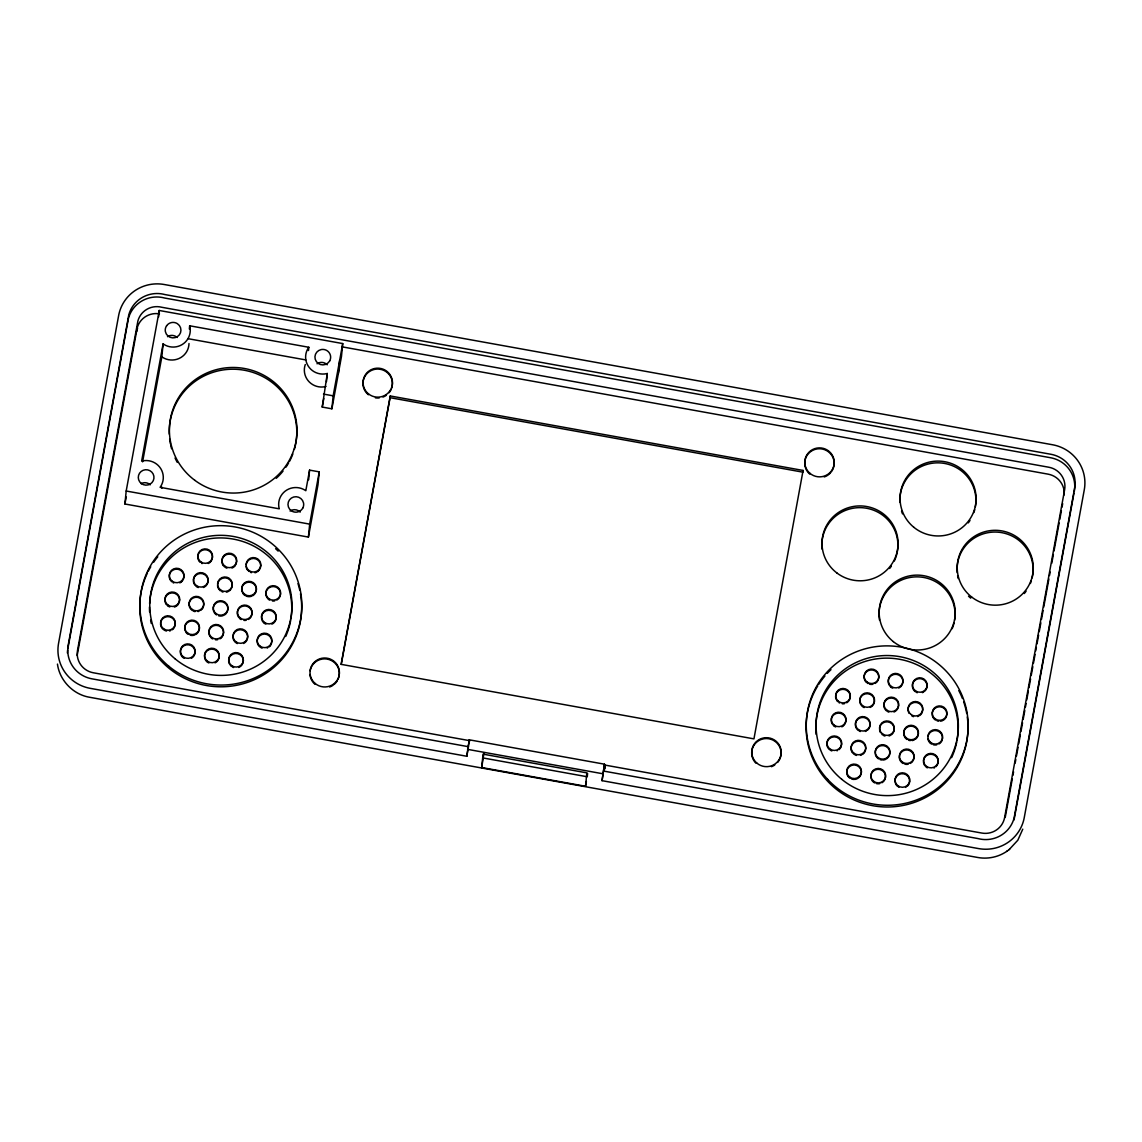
<?xml version="1.0" encoding="UTF-8"?>
<svg xmlns="http://www.w3.org/2000/svg" width="1142" height="1142" viewBox="0 0 1142 1142"><rect width="100%" height="100%" fill="white"/><g stroke="black" fill="none" stroke-linecap="round" stroke-linejoin="round"><path stroke-width="1.5" d="M189.658 325.784L189.886 326.612A17.173 16.902 5.6 0 1 163.82 344.356L163.106 343.856L141.637 461.111L142.479 460.911A17.173 16.902 5.6 0 1 160.579 486.62L160.094 487.32L279.262 508.818L279.048 507.99A17.173 16.902 5.6 0 1 305.1 490.246L305.813 490.732L309.582 470.119L319.246 471.86L317.976 484.822L308.411 537.083L124.921 503.993L126.191 491.017L159.252 310.481L342.728 343.571L341.458 356.547L331.894 408.807L322.23 407.066L327.283 373.491L326.441 373.691A17.187 16.916 5.6 0 1 308.326 347.967L308.825 347.268L189.658 325.784L189.344 329.024M158.61 316.962L159.252 310.481M142.607 461.839L161.836 356.832L163.106 343.856M308.511 350.523L308.825 347.268M308.64 479.84L309.582 470.119M308.411 537.083L309.682 524.121L319.246 471.86M326.484 381.599L327.283 373.491M331.894 408.807L333.164 395.831L342.728 343.571M338.36 373.448L339.731 359.93M390.079 397.687L390.25 395.96L803.083 470.447L802.926 472.174L390.079 397.687L341.258 664.373L753.948 738.874L803.083 470.447M466.85 756.275L469.276 739.816L604.475 764.184L602.048 780.671L978.68 848.606A39.256 38.628 5.6 0 0 1024.26 817.586L1084.286 489.747A39.256 38.642 5.6 0 0 1052.624 444.766L164.22 284.501A39.256 38.642 5.6 0 0 118.64 315.549L58.556 643.36A39.256 38.642 5.6 0 0 90.232 688.341L466.85 756.275L469.276 739.816M481.724 767.538L483.037 754.134L586.845 772.863L585.532 786.267L481.724 767.538L483.951 753.006M587.602 773.419L587.274 776.76L483.451 758.031M602.048 780.671L604.475 764.184M604.86 768.58L605.189 765.126L981.82 833.06A19.628 19.314 5.6 0 0 1004.617 817.544L1064.63 489.718A19.628 19.314 5.6 0 0 1048.799 467.235L161.836 307.284A19.628 19.314 5.6 0 0 137.882 321.016L77.528 650.298A19.628 19.314 5.6 0 0 93.359 672.781L469.99 740.73M77.171 655.465L137.197 327.925A19.628 19.314 5.6 0 1 159.48 313.85M124.921 503.993L126.205 496.97M322.23 407.066L323.8 398.487M341.101 664.401L390.25 395.96M585.532 786.267L586.403 781.513M604.047 771.421L605.189 765.126M1005.217 817.444L1012.283 778.887M1012.925 775.375L1013.568 771.864M1015.167 763.099L1015.809 759.601M1016.451 756.09L1018.064 747.325M1018.707 743.827L1020.306 735.063M1020.948 731.551L1022.547 722.786M1023.189 719.274L1024.802 710.51M1025.445 707.012L1026.087 703.501M1026.729 699.989L1028.328 691.224M1028.971 687.727L1030.569 678.962M1031.212 675.45L1032.825 666.685M1033.467 663.188L1035.066 654.409M1035.708 650.911L1036.351 647.4M1036.993 643.902L1038.606 635.138M1039.234 631.626L1040.847 622.861M1041.49 619.349L1043.089 610.585M1043.731 607.087L1048.87 579.037M1049.512 575.525L1050.155 572.028M1051.753 563.263L1053.367 554.498M1054.009 550.986L1059.148 522.936M1059.776 519.424L1061.389 510.66M1062.031 507.162L1062.674 503.651M1014.053 819.899L1073.965 493.216M67.878 648.556L128.461 318.275A29.435 28.978 5.6 0 1 164.591 298.019L1050.54 457.728A29.435 28.978 5.6 0 1 1074.294 491.46M136.697 331.508L137.111 329.667A19.614 19.3 5.6 0 1 137.568 328.211M1022.761 829.178L1017.822 840.226L1009.128 849.619M57.457 664.087C59.612 680.461 73.159 694.479 89.433 697.234L977.852 857.499C987.973 859.326 998.793 857.028 1007.187 851.047M1006.716 851.404L1009.642 849.234M326.012 386.453L325.17 386.667A17.187 16.916 5.6 0 1 305.285 364.512M341.701 346.768L1048.113 474.158A19.628 19.314 5.6 0 1 1064.187 494.971M188.387 338.746L305.799 359.93M323.5 394.09L333.164 395.831M126.191 491.017L309.682 524.121M468.605 746.725L91.96 678.833A29.435 28.978 5.6 0 1 68.206 645.102L128.789 314.821A29.435 28.978 5.6 0 1 164.919 294.565L1050.883 454.273A29.435 28.978 5.6 0 1 1074.636 488.005L1014.067 818.186A29.435 28.978 5.6 0 1 978.023 838.571L603.804 771.107M467.535 749.352L602.733 773.748M161.836 356.832L162.549 357.318A17.173 16.902 5.6 0 0 189.001 343.528M967.288 716.99A80.968 79.683 5.6 0 1 870.532 805.267A80.968 79.683 5.6 0 1 817.772 685.857M818.7 684.386A80.968 79.683 5.6 0 1 824.938 675.993M827.279 673.366A80.968 79.683 5.6 0 1 830.976 669.655M958.795 690.596A80.968 79.683 5.6 0 1 962.435 698.504M963.662 701.788A80.968 79.683 5.6 0 1 966.746 713.55M956.768 741.857A71.147 70.033 5.6 0 1 951.572 757.674M816.116 734.363A71.147 70.033 5.6 0 1 889.746 658.192A71.147 70.033 5.6 0 1 957.082 740.23M809.764 474.116A14.718 14.489 5.6 0 1 808.079 453.988A14.718 14.489 5.6 0 1 828.464 451.804A14.718 14.489 5.6 0 1 831.333 471.803M830.534 472.788A14.718 14.489 5.6 0 1 824.21 476.956M368.423 394.775A14.718 14.489 5.6 0 1 365.24 375.761A14.718 14.489 5.6 0 1 384.055 370.493A14.718 14.489 5.6 0 1 391.606 388.294M391.135 389.465A14.718 14.489 5.6 0 1 389.122 392.677M386.339 395.275A14.718 14.489 5.6 0 1 382.97 397.073M379.23 397.944A14.718 14.489 5.6 0 1 375.39 397.844M290.639 620.591A71.147 70.033 5.6 0 1 285.686 636.494M151.301 623.475A71.147 70.033 5.6 0 1 150.616 620.192M149.602 611.941A71.147 70.033 5.6 0 1 149.488 606.944M149.602 603.59A71.147 70.033 5.6 0 1 228.214 538.353A71.147 70.033 5.6 0 1 290.91 618.964M300.489 593.811A80.968 79.683 5.6 0 1 209.828 686.042A80.968 79.683 5.6 0 1 147.461 572.927M148.232 571.371A80.968 79.683 5.6 0 1 150.744 566.789M153.57 562.364A80.968 79.683 5.6 0 1 157.767 556.782M275.607 548.688A80.968 79.683 5.6 0 1 278.148 551.115M297.991 583.619A80.968 79.683 5.6 0 1 299.804 590.371M751.721 754.205A14.718 14.489 5.6 0 1 770.864 739.245A14.718 14.489 5.6 0 1 777.631 762.428M774.79 764.969A14.718 14.489 5.6 0 1 771.364 766.696M755.947 763.213A14.718 14.489 5.6 0 1 751.879 755.462M67.407 653.081A29.435 28.978 5.6 0 1 67.635 650.055M310.139 670.739A14.718 14.489 5.6 0 1 329.096 659.562A14.718 14.489 5.6 0 1 337.932 679.561M337.347 680.675A14.718 14.489 5.6 0 1 334.035 684.515M333.021 685.271A14.718 14.489 5.6 0 1 329.61 686.999M315.121 684.386A14.718 14.489 5.6 0 1 309.953 674.508M836.101 699.232A7.366 7.237 5.6 0 1 839.855 689.982A7.366 7.237 5.6 0 1 849.448 693.208A7.366 7.237 5.6 0 1 846.707 702.801M844.566 703.643A7.366 7.237 5.6 0 1 842.268 703.786M839.513 702.972A7.366 7.237 5.6 0 1 839.013 702.687M837.671 701.602A7.366 7.237 5.6 0 1 836.615 700.246M832.547 724.442A7.366 7.237 5.6 0 1 834.088 714.578A7.366 7.237 5.6 0 1 844.166 715.606A7.366 7.237 5.6 0 1 843.681 725.57M843.253 725.941A7.366 7.237 5.6 0 1 841.797 726.854M835.63 726.94A7.366 7.237 5.6 0 1 834.145 726.084M833.689 725.712A7.366 7.237 5.6 0 1 833.275 725.313M827.208 746.197A7.366 7.237 5.6 0 1 834.345 736.833A7.366 7.237 5.6 0 1 841.211 746.425M841.012 746.954A7.366 7.237 5.6 0 1 840.141 748.424M839.77 748.866A7.366 7.237 5.6 0 1 838.956 749.666M837.5 750.579A7.366 7.237 5.6 0 1 836.972 750.808M831.876 750.936A7.366 7.237 5.6 0 1 830.819 750.48M829.834 749.866A7.366 7.237 5.6 0 1 827.408 746.74M846.693 772.577A7.366 7.237 5.6 0 1 857.257 765.682A7.366 7.237 5.6 0 1 858.242 778.145M857.242 778.716A7.366 7.237 5.6 0 1 854.459 779.415M853.888 779.429A7.366 7.237 5.6 0 1 851.618 779.015M850.062 778.273A7.366 7.237 5.6 0 1 849.134 777.574M848.72 777.188A7.366 7.237 5.6 0 1 847.992 776.303M847.678 775.818A7.366 7.237 5.6 0 1 846.75 773.148M851.19 749.951A7.366 7.237 5.6 0 1 858.827 741.201A7.366 7.237 5.6 0 1 865.336 750.836M865.122 751.365A7.366 7.237 5.6 0 1 862.581 754.391M861.582 754.962A7.366 7.237 5.6 0 1 860.511 755.376M856.514 755.433A7.366 7.237 5.6 0 1 854.901 754.805M853.931 754.191A7.366 7.237 5.6 0 1 853.488 753.82M852.689 753.006A7.366 7.237 5.6 0 1 852.346 752.549M852.032 752.064A7.366 7.237 5.6 0 1 851.347 750.508M855.686 726.755A7.366 7.237 5.6 0 1 859.712 718.061A7.366 7.237 5.6 0 1 868.991 720.873A7.366 7.237 5.6 0 1 867.392 730.295M866.45 730.937A7.366 7.237 5.6 0 1 865.408 731.437M860.311 731.508A7.366 7.237 5.6 0 1 859.255 731.051M858.284 730.437A7.366 7.237 5.6 0 1 855.872 727.283M861.068 705.085A7.366 7.237 5.6 0 1 863.152 694.779A7.366 7.237 5.6 0 1 873.502 697.405A7.366 7.237 5.6 0 1 870.332 707.426M864.18 707.569A7.366 7.237 5.6 0 1 862.681 706.712M862.239 706.356A7.366 7.237 5.6 0 1 861.81 705.956M864.779 680.247A7.366 7.237 5.6 0 1 868.106 670.697A7.366 7.237 5.6 0 1 877.913 673.751A7.366 7.237 5.6 0 1 875.1 683.458M872.945 684.258A7.366 7.237 5.6 0 1 869.505 684.158M867.906 683.516A7.366 7.237 5.6 0 1 867.406 683.216M866.492 682.516A7.366 7.237 5.6 0 1 865.051 680.746M871.346 779.201A7.366 7.237 5.6 0 1 875.1 769.951A7.366 7.237 5.6 0 1 884.693 773.191A7.366 7.237 5.6 0 1 881.938 782.784M879.797 783.612A7.366 7.237 5.6 0 1 876.371 783.555M874.758 782.941A7.366 7.237 5.6 0 1 871.86 780.229M875.186 753.178A7.366 7.237 5.6 0 1 885.749 746.283A7.366 7.237 5.6 0 1 886.72 758.745M885.735 759.316A7.366 7.237 5.6 0 1 882.952 760.015M881.795 760.001A7.366 7.237 5.6 0 1 880.111 759.616M878.555 758.873A7.366 7.237 5.6 0 1 877.627 758.174M877.213 757.788A7.366 7.237 5.6 0 1 876.485 756.903M876.171 756.418A7.366 7.237 5.6 0 1 875.343 754.305M879.683 730.552A7.366 7.237 5.6 0 1 887.32 721.801A7.366 7.237 5.6 0 1 893.829 731.437M893.615 731.965A7.366 7.237 5.6 0 1 891.074 734.991M890.075 735.562A7.366 7.237 5.6 0 1 889.004 735.976M885.007 736.033A7.366 7.237 5.6 0 1 883.394 735.405M882.423 734.791A7.366 7.237 5.6 0 1 881.981 734.42M880.525 732.664A7.366 7.237 5.6 0 1 879.825 731.108M884.193 707.398A7.366 7.237 5.6 0 1 888.148 698.69A7.366 7.237 5.6 0 1 897.455 701.431A7.366 7.237 5.6 0 1 895.928 710.866M894.985 711.509A7.366 7.237 5.6 0 1 893.958 712.008M888.861 712.137A7.366 7.237 5.6 0 1 887.805 711.68M886.82 711.066A7.366 7.237 5.6 0 1 884.393 707.94M889.532 685.643A7.366 7.237 5.6 0 1 891.702 675.35A7.366 7.237 5.6 0 1 902.023 678.048A7.366 7.237 5.6 0 1 898.783 688.055M892.616 688.141A7.366 7.237 5.6 0 1 891.131 687.284M890.674 686.913A7.366 7.237 5.6 0 1 890.26 686.513M909.574 782.142A7.366 7.237 5.6 0 1 907.462 786.096M906.091 787.138A7.366 7.237 5.6 0 1 905.577 787.409M898.897 787.295A7.366 7.237 5.6 0 1 898.397 787.009M897.469 786.324A7.366 7.237 5.6 0 1 897.055 785.939M896.313 785.068A7.366 7.237 5.6 0 1 895.999 784.583M895.728 784.083A7.366 7.237 5.6 0 1 900.981 773.776A7.366 7.237 5.6 0 1 909.646 781.585M899.311 756.96A7.366 7.237 5.6 0 1 910.402 750.908A7.366 7.237 5.6 0 1 910.388 763.413M908.233 764.226A7.366 7.237 5.6 0 1 904.807 764.141M903.194 763.513A7.366 7.237 5.6 0 1 901.78 762.542M901.352 762.142A7.366 7.237 5.6 0 1 899.325 757.531M904.692 737.075A7.366 7.237 5.6 0 1 910.545 726.155A7.366 7.237 5.6 0 1 917.783 736.262M917.54 736.776A7.366 7.237 5.6 0 1 915.27 739.317M914.271 739.902A7.366 7.237 5.6 0 1 912.073 740.558M910.345 740.601A7.366 7.237 5.6 0 1 908.661 740.244M907.091 739.502A7.366 7.237 5.6 0 1 906.163 738.817M905.749 738.431A7.366 7.237 5.6 0 1 905.006 737.546M909.046 713.322A7.366 7.237 5.6 0 1 914.599 702.43A7.366 7.237 5.6 0 1 922.336 711.98M922.136 712.508A7.366 7.237 5.6 0 1 919.624 715.563M918.625 716.134A7.366 7.237 5.6 0 1 917.554 716.562M913.557 716.648A7.366 7.237 5.6 0 1 911.944 716.034M912.672 687.955A7.366 7.237 5.6 0 1 916.698 679.262A7.366 7.237 5.6 0 1 925.976 682.074A7.366 7.237 5.6 0 1 924.378 691.495M923.435 692.138A7.366 7.237 5.6 0 1 922.393 692.637M917.297 692.709A7.366 7.237 5.6 0 1 916.241 692.252M915.27 691.638A7.366 7.237 5.6 0 1 913.086 689.011M924.192 764.626A7.366 7.237 5.6 0 1 926.933 755.333A7.366 7.237 5.6 0 1 936.626 757.075A7.366 7.237 5.6 0 1 935.912 766.739M934.527 767.767A7.366 7.237 5.6 0 1 934.013 768.038M927.333 767.867A7.366 7.237 5.6 0 1 926.833 767.581M925.919 766.896A7.366 7.237 5.6 0 1 925.505 766.496M924.763 765.611A7.366 7.237 5.6 0 1 924.463 765.126M927.904 736.49A7.366 7.237 5.6 0 1 937.254 730.809A7.366 7.237 5.6 0 1 941.922 740.616M941.679 741.129A7.366 7.237 5.6 0 1 938.924 743.984M936.783 744.812A7.366 7.237 5.6 0 1 933.357 744.755M931.744 744.141A7.366 7.237 5.6 0 1 930.316 743.171M929.888 742.785A7.366 7.237 5.6 0 1 927.875 738.76M932.329 715.506A7.366 7.237 5.6 0 1 939.952 706.755A7.366 7.237 5.6 0 1 946.461 716.391M946.247 716.919A7.366 7.237 5.6 0 1 943.706 719.945M942.721 720.516A7.366 7.237 5.6 0 1 940.508 721.173M938.781 721.187A7.366 7.237 5.6 0 1 937.097 720.816M935.541 720.074A7.366 7.237 5.6 0 1 934.613 719.374M934.199 718.989A7.366 7.237 5.6 0 1 933.471 718.104M933.157 717.619A7.366 7.237 5.6 0 1 932.472 716.063M228.685 661.646A7.366 7.237 5.6 0 1 237.836 653.695A7.366 7.237 5.6 0 1 241.833 665.087M241.462 665.529A7.366 7.237 5.6 0 1 240.634 666.314M240.177 666.657A7.366 7.237 5.6 0 1 238.649 667.456M233.553 667.528A7.366 7.237 5.6 0 1 232.497 667.071M231.526 666.443A7.366 7.237 5.6 0 1 230.27 665.258M229.342 663.816A7.366 7.237 5.6 0 1 228.928 662.76M204.789 658.406A7.366 7.237 5.6 0 1 211.698 649.084A7.366 7.237 5.6 0 1 218.95 658.192M218.779 658.734A7.366 7.237 5.6 0 1 215.024 662.874M208.872 662.96A7.366 7.237 5.6 0 1 207.373 662.089M206.93 661.732A7.366 7.237 5.6 0 1 206.131 660.904M205.788 660.447A7.366 7.237 5.6 0 1 204.975 658.948M181.635 656.093A7.366 7.237 5.6 0 1 186.403 644.845A7.366 7.237 5.6 0 1 194.797 653.838M194.64 654.38A7.366 7.237 5.6 0 1 193.883 655.908M193.54 656.379A7.366 7.237 5.6 0 1 192.784 657.221M192.341 657.606A7.366 7.237 5.6 0 1 191.399 658.249M184.205 658.349A7.366 7.237 5.6 0 1 183.234 657.735M182.791 657.378A7.366 7.237 5.6 0 1 181.992 656.55M257.421 643.36A7.366 7.237 5.6 0 1 264.63 634.053A7.366 7.237 5.6 0 1 271.411 643.703M271.211 644.231A7.366 7.237 5.6 0 1 270.326 645.687M269.955 646.129A7.366 7.237 5.6 0 1 269.127 646.914M267.671 647.828A7.366 7.237 5.6 0 1 267.142 648.056M262.046 648.128A7.366 7.237 5.6 0 1 260.99 647.671M260.019 647.043A7.366 7.237 5.6 0 1 257.607 643.902M233.282 639.006A7.366 7.237 5.6 0 1 240.191 629.685A7.366 7.237 5.6 0 1 247.443 638.792M247.272 639.334A7.366 7.237 5.6 0 1 243.531 643.474M237.365 643.56A7.366 7.237 5.6 0 1 235.88 642.689M235.423 642.332A7.366 7.237 5.6 0 1 234.624 641.504M234.281 641.047A7.366 7.237 5.6 0 1 233.468 639.549M210.142 636.694A7.366 7.237 5.6 0 1 211.227 627.201A7.366 7.237 5.6 0 1 220.934 627.058A7.366 7.237 5.6 0 1 222.376 636.522M222.048 636.979A7.366 7.237 5.6 0 1 221.277 637.821M220.834 638.207A7.366 7.237 5.6 0 1 219.892 638.849M217.751 639.663A7.366 7.237 5.6 0 1 215.453 639.791M212.697 638.949A7.366 7.237 5.6 0 1 211.727 638.335M211.284 637.978A7.366 7.237 5.6 0 1 210.87 637.579M185.175 630.841A7.366 7.237 5.6 0 1 188.33 621.962A7.366 7.237 5.6 0 1 197.737 623.66A7.366 7.237 5.6 0 1 197.537 633.068M197.138 633.467A7.366 7.237 5.6 0 1 195.753 634.495M194.711 634.981A7.366 7.237 5.6 0 1 190.172 635.223M188.059 634.31A7.366 7.237 5.6 0 1 185.689 631.854M163.92 629.956A7.366 7.237 5.6 0 1 161.607 620.092A7.366 7.237 5.6 0 1 171.543 617.594A7.366 7.237 5.6 0 1 174.383 627.315M174.084 627.8A7.366 7.237 5.6 0 1 173.384 628.714M172.984 629.114A7.366 7.237 5.6 0 1 172.099 629.827M170.572 630.627A7.366 7.237 5.6 0 1 169.459 630.955M166.589 630.998A7.366 7.237 5.6 0 1 164.933 630.498M261.746 619.521A7.366 7.237 5.6 0 1 268.784 610.285A7.366 7.237 5.6 0 1 275.921 619.478M275.736 620.02A7.366 7.237 5.6 0 1 273.852 622.847M273.409 623.218A7.366 7.237 5.6 0 1 271.939 624.103M265.786 624.132A7.366 7.237 5.6 0 1 264.302 623.232M263.859 622.875A7.366 7.237 5.6 0 1 262.16 620.591M238.635 617.294A7.366 7.237 5.6 0 1 239.72 607.801A7.366 7.237 5.6 0 1 249.427 607.658A7.366 7.237 5.6 0 1 250.869 617.123M250.541 617.579A7.366 7.237 5.6 0 1 249.77 618.422M249.341 618.807A7.366 7.237 5.6 0 1 248.385 619.449M246.244 620.263A7.366 7.237 5.6 0 1 243.945 620.392M241.205 619.549A7.366 7.237 5.6 0 1 240.22 618.935M239.777 618.579A7.366 7.237 5.6 0 1 239.363 618.179M213.682 611.441A7.366 7.237 5.6 0 1 216.823 602.562A7.366 7.237 5.6 0 1 226.23 604.261A7.366 7.237 5.6 0 1 226.03 613.668M225.631 614.068A7.366 7.237 5.6 0 1 224.246 615.095M223.204 615.581A7.366 7.237 5.6 0 1 218.664 615.823M216.552 614.91A7.366 7.237 5.6 0 1 214.182 612.455M192.413 610.556A7.366 7.237 5.6 0 1 190.1 600.692A7.366 7.237 5.6 0 1 200.036 598.194A7.366 7.237 5.6 0 1 202.876 607.915M202.591 608.4A7.366 7.237 5.6 0 1 201.891 609.314M201.477 609.714A7.366 7.237 5.6 0 1 200.592 610.428M199.065 611.227A7.366 7.237 5.6 0 1 197.951 611.555M195.082 611.598A7.366 7.237 5.6 0 1 193.426 611.098M164.891 599.935A7.366 7.237 5.6 0 1 174.669 593.283A7.366 7.237 5.6 0 1 178.109 604.518M177.738 604.96A7.366 7.237 5.6 0 1 176.91 605.731M176.453 606.074A7.366 7.237 5.6 0 1 174.369 607.059M169.83 606.944A7.366 7.237 5.6 0 1 168.274 606.202M167.803 605.874A7.366 7.237 5.6 0 1 167.346 605.503M166.546 604.689A7.366 7.237 5.6 0 1 166.204 604.232M165.89 603.747A7.366 7.237 5.6 0 1 165.062 601.634M267.128 597.894A7.366 7.237 5.6 0 1 269.141 587.716A7.366 7.237 5.6 0 1 279.433 589.986A7.366 7.237 5.6 0 1 276.892 600.05M274.737 600.863A7.366 7.237 5.6 0 1 272.438 600.992M269.698 600.15A7.366 7.237 5.6 0 1 268.727 599.536M268.284 599.179A7.366 7.237 5.6 0 1 267.856 598.779M242.175 592.041A7.366 7.237 5.6 0 1 245.316 583.162A7.366 7.237 5.6 0 1 254.723 584.861A7.366 7.237 5.6 0 1 254.523 594.268M254.124 594.668A7.366 7.237 5.6 0 1 252.739 595.696M251.697 596.181A7.366 7.237 5.6 0 1 246.072 596.053M245.059 595.51A7.366 7.237 5.6 0 1 242.675 593.055M217.565 584.333A7.366 7.237 5.6 0 1 227.843 578.452A7.366 7.237 5.6 0 1 230.384 589.914M229.985 590.314A7.366 7.237 5.6 0 1 229.085 591.042M228.086 591.599A7.366 7.237 5.6 0 1 226.459 592.156M223.018 592.07A7.366 7.237 5.6 0 1 221.933 591.699M220.435 590.828A7.366 7.237 5.6 0 1 219.992 590.471M219.193 589.643A7.366 7.237 5.6 0 1 218.85 589.186M218.536 588.701A7.366 7.237 5.6 0 1 217.537 585.461M193.455 581.678A7.366 7.237 5.6 0 1 202.619 573.712A7.366 7.237 5.6 0 1 206.602 585.118M206.245 585.56A7.366 7.237 5.6 0 1 205.403 586.346M204.946 586.674A7.366 7.237 5.6 0 1 203.419 587.473M198.323 587.545A7.366 7.237 5.6 0 1 196.767 586.802M196.296 586.474A7.366 7.237 5.6 0 1 195.853 586.103M195.054 585.289A7.366 7.237 5.6 0 1 194.697 584.832M194.397 584.347A7.366 7.237 5.6 0 1 193.555 582.234M171.7 581.749A7.366 7.237 5.6 0 1 170.986 571.671A7.366 7.237 5.6 0 1 181.207 570.729A7.366 7.237 5.6 0 1 182.463 580.764M182.092 581.207A7.366 7.237 5.6 0 1 181.264 581.977M180.807 582.32A7.366 7.237 5.6 0 1 179.808 582.891M173.641 582.991A7.366 7.237 5.6 0 1 173.127 582.734M246.058 564.933A7.366 7.237 5.6 0 1 256.35 559.052A7.366 7.237 5.6 0 1 258.877 570.515M258.477 570.914A7.366 7.237 5.6 0 1 257.578 571.642M256.593 572.199A7.366 7.237 5.6 0 1 254.951 572.756M251.511 572.67A7.366 7.237 5.6 0 1 250.426 572.299M248.927 571.428A7.366 7.237 5.6 0 1 248.485 571.071M247.686 570.243A7.366 7.237 5.6 0 1 247.343 569.787M247.029 569.301A7.366 7.237 5.6 0 1 246.087 566.632M221.948 562.278A7.366 7.237 5.6 0 1 231.112 554.313A7.366 7.237 5.6 0 1 235.109 565.718M234.738 566.161A7.366 7.237 5.6 0 1 233.896 566.946M233.439 567.274A7.366 7.237 5.6 0 1 231.912 568.074M226.815 568.145A7.366 7.237 5.6 0 1 225.759 567.688M224.788 567.074A7.366 7.237 5.6 0 1 224.346 566.703M223.546 565.89A7.366 7.237 5.6 0 1 223.204 565.433M222.89 564.947A7.366 7.237 5.6 0 1 222.048 562.835M199.051 561.079A7.366 7.237 5.6 0 1 200.293 551.458A7.366 7.237 5.6 0 1 210.142 551.7A7.366 7.237 5.6 0 1 210.956 561.364M210.599 561.793A7.366 7.237 5.6 0 1 208.301 563.491M202.134 563.591A7.366 7.237 5.6 0 1 201.62 563.334M200.207 562.349A7.366 7.237 5.6 0 1 199.407 561.536M161.636 486.863A17.173 16.902 5.6 0 1 161.879 488.162M169.287 434.16A63.795 62.781 5.6 0 1 240.619 369.68A63.795 62.781 5.6 0 1 294.379 449.334M292.823 454.016A63.795 62.781 5.6 0 1 289.411 461.496M288.612 462.938A63.795 62.781 5.6 0 1 285.985 467.135M283.045 471.104A63.795 62.781 5.6 0 1 276.236 478.312M177.31 462.41A63.795 62.781 5.6 0 1 175.054 458.013M171.6 448.749A63.795 62.781 5.6 0 1 170.786 445.566M170.444 443.952A63.795 62.781 5.6 0 1 169.673 439.07M954.013 623.104A38.029 37.429 5.6 0 1 952.185 628.685M879.483 620.063A38.029 37.429 5.6 0 1 916.997 576.853A38.029 37.429 5.6 0 1 954.598 620.22M957.21 572.742A38.029 37.429 5.6 0 1 997.594 532.129A38.029 37.429 5.6 0 1 1032.154 577.881M1031.369 580.721A38.029 37.429 5.6 0 1 1030.37 583.491M1026.101 591.199A38.029 37.429 5.6 0 1 1024.274 593.526M970.729 598.151A38.029 37.429 5.6 0 1 968.516 596.181M958.209 578.537A38.029 37.429 5.6 0 1 957.596 575.654M822.097 549.188A38.029 37.429 5.6 0 1 865.993 508.147A38.029 37.429 5.6 0 1 894.329 561.022M891.388 566.118A38.029 37.429 5.6 0 1 889.618 568.488M974.726 509.732A38.029 37.429 5.6 0 1 973.869 512.544M969.986 520.466A38.029 37.429 5.6 0 1 968.288 522.879M902.537 513.886A38.029 37.429 5.6 0 1 901.552 511.116M899.953 502.451A38.029 37.429 5.6 0 1 940.052 462.895A38.029 37.429 5.6 0 1 975.354 506.862M290.068 511.045A7.851 7.723 5.6 0 1 300.218 512.073M141.108 483.608A7.851 7.723 5.6 0 1 150.259 484.808M317.033 363.77A7.851 7.723 5.6 0 1 319.846 362.571L320.445 362.471A7.851 7.723 5.6 0 1 325.227 363.327L325.755 363.641A7.851 7.723 5.6 0 1 327.183 364.798M167.489 336.676A7.851 7.723 5.6 0 1 170.315 335.534L170.929 335.448A7.851 7.723 5.6 0 1 175.682 336.405L176.211 336.733A7.851 7.723 5.6 0 1 177.181 337.49M329.71 360.829L329.396 361.357A7.851 7.723 5.6 0 1 316.334 361.543A7.851 7.723 5.6 0 1 321.116 349.595L321.73 349.495A7.851 7.723 5.6 0 1 326.498 350.351L327.026 350.665A7.851 7.723 5.6 0 1 330.452 355.533L330.566 356.133A7.851 7.723 5.6 0 1 329.71 360.829M302.744 508.119L302.43 508.633A7.851 7.723 5.6 0 1 297.491 511.987L296.891 512.101A7.851 7.723 5.6 0 1 292.109 511.231L291.581 510.931A7.851 7.723 5.6 0 1 291.338 498.083A7.851 7.723 5.6 0 1 303.486 502.823L303.601 503.408A7.851 7.723 5.6 0 1 302.744 508.119M166.589 325.813L166.261 326.341A7.851 7.723 5.6 0 0 165.304 331.009L165.39 331.608A7.851 7.723 5.6 0 0 177.438 336.605A7.851 7.723 5.6 0 0 177.481 323.757L176.953 323.429A7.851 7.723 5.6 0 0 172.199 322.472L171.6 322.558A7.851 7.723 5.6 0 0 166.589 325.813M827.622 779.344A80.968 79.683 5.6 0 0 964.462 749.637A80.968 79.683 5.6 0 0 869.562 647.742A80.968 79.683 5.6 0 0 827.622 779.344M841.725 779.287A71.147 70.033 5.6 0 0 957.324 737.646A71.147 70.033 5.6 0 0 862.595 659.79A71.147 70.033 5.6 0 0 841.725 779.287M809.849 473.259A14.718 14.489 5.6 0 0 833.974 465.194A14.718 14.489 5.6 0 0 814.76 448.635A14.718 14.489 5.6 0 0 809.849 473.259M368.509 393.904A14.718 14.489 5.6 0 0 392.306 384.968A14.718 14.489 5.6 0 0 372.478 369.123A14.718 14.489 5.6 0 0 368.509 393.904M231.755 665.7A7.366 7.237 5.6 0 0 243.374 660.576A7.366 7.237 5.6 0 0 233.025 653.21A7.366 7.237 5.6 0 0 231.755 665.7M207.616 661.346A7.366 7.237 5.6 0 0 219.235 656.207A7.366 7.237 5.6 0 0 208.886 648.856A7.366 7.237 5.6 0 0 207.616 661.346M183.477 656.978A7.366 7.237 5.6 0 0 195.096 651.854A7.366 7.237 5.6 0 0 184.747 644.502A7.366 7.237 5.6 0 0 183.477 656.978M260.262 646.301A7.366 7.237 5.6 0 0 271.882 641.176A7.366 7.237 5.6 0 0 261.518 633.81A7.366 7.237 5.6 0 0 260.262 646.301M236.109 641.947A7.366 7.237 5.6 0 0 247.728 636.808A7.366 7.237 5.6 0 0 237.379 629.456A7.366 7.237 5.6 0 0 236.109 641.947M211.969 637.579A7.366 7.237 5.6 0 0 223.589 632.454A7.366 7.237 5.6 0 0 213.24 625.102A7.366 7.237 5.6 0 0 211.969 637.579M187.83 633.225A7.366 7.237 5.6 0 0 199.45 628.1A7.366 7.237 5.6 0 0 189.101 620.748A7.366 7.237 5.6 0 0 187.83 633.225M163.691 628.871A7.366 7.237 5.6 0 0 175.297 623.746A7.366 7.237 5.6 0 0 164.948 616.394A7.366 7.237 5.6 0 0 163.691 628.871M264.53 622.49A7.366 7.237 5.6 0 0 276.221 617.508A7.366 7.237 5.6 0 0 265.958 610.028A7.366 7.237 5.6 0 0 264.53 622.49M240.462 618.179A7.366 7.237 5.6 0 0 252.082 613.054A7.366 7.237 5.6 0 0 241.733 605.703A7.366 7.237 5.6 0 0 240.462 618.179M216.323 613.825A7.366 7.237 5.6 0 0 227.943 608.7A7.366 7.237 5.6 0 0 217.594 601.349A7.366 7.237 5.6 0 0 216.323 613.825M192.184 609.471A7.366 7.237 5.6 0 0 203.804 604.346A7.366 7.237 5.6 0 0 193.455 596.995A7.366 7.237 5.6 0 0 192.184 609.471M168.045 605.117A7.366 7.237 5.6 0 0 179.651 599.993A7.366 7.237 5.6 0 0 169.302 592.641A7.366 7.237 5.6 0 0 168.045 605.117M268.97 598.793A7.366 7.237 5.6 0 0 280.575 593.654A7.366 7.237 5.6 0 0 270.226 586.303A7.366 7.237 5.6 0 0 268.97 598.793M244.816 594.425A7.366 7.237 5.6 0 0 256.436 589.301A7.366 7.237 5.6 0 0 246.087 581.949A7.366 7.237 5.6 0 0 244.816 594.425M220.677 590.071A7.366 7.237 5.6 0 0 232.297 584.947A7.366 7.237 5.6 0 0 221.948 577.595A7.366 7.237 5.6 0 0 220.677 590.071M196.538 585.718A7.366 7.237 5.6 0 0 208.158 580.593A7.366 7.237 5.6 0 0 197.809 573.241A7.366 7.237 5.6 0 0 196.538 585.718M172.385 581.364A7.366 7.237 5.6 0 0 184.005 576.239A7.366 7.237 5.6 0 0 173.655 568.887A7.366 7.237 5.6 0 0 172.385 581.364M249.17 570.672A7.366 7.237 5.6 0 0 260.79 565.547A7.366 7.237 5.6 0 0 250.441 558.195A7.366 7.237 5.6 0 0 249.17 570.672M225.031 566.318A7.366 7.237 5.6 0 0 236.651 561.193A7.366 7.237 5.6 0 0 226.302 553.841A7.366 7.237 5.6 0 0 225.031 566.318M200.892 561.964A7.366 7.237 5.6 0 0 212.512 556.839A7.366 7.237 5.6 0 0 202.163 549.488A7.366 7.237 5.6 0 0 200.892 561.964M174.94 658.706A71.147 70.033 5.6 0 0 290.882 617.993A71.147 70.033 5.6 0 0 196.795 539.395A71.147 70.033 5.6 0 0 174.94 658.706M168.616 666.072A80.968 79.683 5.6 0 0 300.546 619.735A80.968 79.683 5.6 0 0 193.469 530.288A80.968 79.683 5.6 0 0 168.616 666.072M838.314 701.259A7.366 7.237 5.6 0 0 850.276 696.948A7.366 7.237 5.6 0 0 840.483 688.897A7.366 7.237 5.6 0 0 838.314 701.259M862.467 705.613A7.366 7.237 5.6 0 0 874.415 701.302A7.366 7.237 5.6 0 0 864.622 693.251A7.366 7.237 5.6 0 0 862.467 705.613M886.606 709.967A7.366 7.237 5.6 0 0 898.568 705.656A7.366 7.237 5.6 0 0 888.762 697.605A7.366 7.237 5.6 0 0 886.606 709.967M867.178 682.145A7.366 7.237 5.6 0 0 878.84 677.106A7.366 7.237 5.6 0 0 868.548 669.669A7.366 7.237 5.6 0 0 867.178 682.145M891.36 686.528A7.366 7.237 5.6 0 0 902.979 681.403A7.366 7.237 5.6 0 0 892.63 674.037A7.366 7.237 5.6 0 0 891.36 686.528M915.513 690.881A7.366 7.237 5.6 0 0 927.133 685.757A7.366 7.237 5.6 0 0 916.783 678.405A7.366 7.237 5.6 0 0 915.513 690.881M910.745 714.321A7.366 7.237 5.6 0 0 922.707 710.01A7.366 7.237 5.6 0 0 912.901 701.959A7.366 7.237 5.6 0 0 910.745 714.321M935.298 718.989A7.366 7.237 5.6 0 0 946.918 713.864A7.366 7.237 5.6 0 0 936.568 706.513A7.366 7.237 5.6 0 0 935.298 718.989M834.388 725.327A7.366 7.237 5.6 0 0 845.994 720.202A7.366 7.237 5.6 0 0 835.644 712.836A7.366 7.237 5.6 0 0 834.388 725.327M829.62 748.767A7.366 7.237 5.6 0 0 841.583 744.456A7.366 7.237 5.6 0 0 831.776 736.404A7.366 7.237 5.6 0 0 829.62 748.767M849.819 777.188A7.366 7.237 5.6 0 0 861.439 772.063A7.366 7.237 5.6 0 0 851.09 764.712A7.366 7.237 5.6 0 0 849.819 777.188M854.173 753.434A7.366 7.237 5.6 0 0 865.793 748.31A7.366 7.237 5.6 0 0 855.444 740.958A7.366 7.237 5.6 0 0 854.173 753.434M882.666 734.035A7.366 7.237 5.6 0 0 894.286 728.91A7.366 7.237 5.6 0 0 883.937 721.558A7.366 7.237 5.6 0 0 882.666 734.035M858.527 729.681A7.366 7.237 5.6 0 0 870.147 724.556A7.366 7.237 5.6 0 0 859.798 717.205A7.366 7.237 5.6 0 0 858.527 729.681M878.312 757.788A7.366 7.237 5.6 0 0 889.932 752.664A7.366 7.237 5.6 0 0 879.583 745.312A7.366 7.237 5.6 0 0 878.312 757.788M873.559 781.228A7.366 7.237 5.6 0 0 885.521 776.931A7.366 7.237 5.6 0 0 875.714 768.866A7.366 7.237 5.6 0 0 873.559 781.228M897.698 785.596A7.366 7.237 5.6 0 0 909.66 781.285A7.366 7.237 5.6 0 0 899.853 773.234A7.366 7.237 5.6 0 0 897.698 785.596M902.466 762.142A7.366 7.237 5.6 0 0 914.085 757.018A7.366 7.237 5.6 0 0 903.736 749.666A7.366 7.237 5.6 0 0 902.466 762.142M906.405 738.075A7.366 7.237 5.6 0 0 918.354 733.778A7.366 7.237 5.6 0 0 908.561 725.712A7.366 7.237 5.6 0 0 906.405 738.075M930.544 742.428A7.366 7.237 5.6 0 0 942.507 738.132A7.366 7.237 5.6 0 0 932.7 730.066A7.366 7.237 5.6 0 0 930.544 742.428M926.605 766.496A7.366 7.237 5.6 0 0 938.224 761.371A7.366 7.237 5.6 0 0 927.875 754.02A7.366 7.237 5.6 0 0 926.605 766.496M756.975 763.213A14.718 14.489 5.6 0 0 780.957 754.791A14.718 14.489 5.6 0 0 761.486 738.531A14.718 14.489 5.6 0 0 756.975 763.213M315.206 683.516A14.718 14.489 5.6 0 0 339.188 675.093A14.718 14.489 5.6 0 0 319.717 658.834A14.718 14.489 5.6 0 0 315.206 683.516M194.939 480.397A63.795 62.781 5.6 0 0 296.52 437.943A63.795 62.781 5.6 0 0 208.115 372.449A63.795 62.781 5.6 0 0 194.939 480.397M971.671 597.038A38.029 37.429 5.6 0 0 1032.868 573.27A38.029 37.429 5.6 0 0 981.192 532.914A38.029 37.429 5.6 0 0 971.671 597.038M837.143 573.17A38.029 37.429 5.6 0 0 897.783 548.032A38.029 37.429 5.6 0 0 845.194 508.847A38.029 37.429 5.6 0 0 837.143 573.17M893.301 641.604A38.029 37.429 5.6 0 0 954.769 618.493A38.029 37.429 5.6 0 0 903.536 577.581A38.029 37.429 5.6 0 0 893.301 641.604M913.657 527.147A38.029 37.429 5.6 0 0 975.525 505.135A38.029 37.429 5.6 0 0 925.063 463.324A38.029 37.429 5.6 0 0 913.657 527.147M141.365 483.551A7.851 7.723 5.6 0 0 153.913 478.455A7.851 7.723 5.6 0 0 143.121 470.29A7.851 7.723 5.6 0 0 141.365 483.551"/></g></svg>
